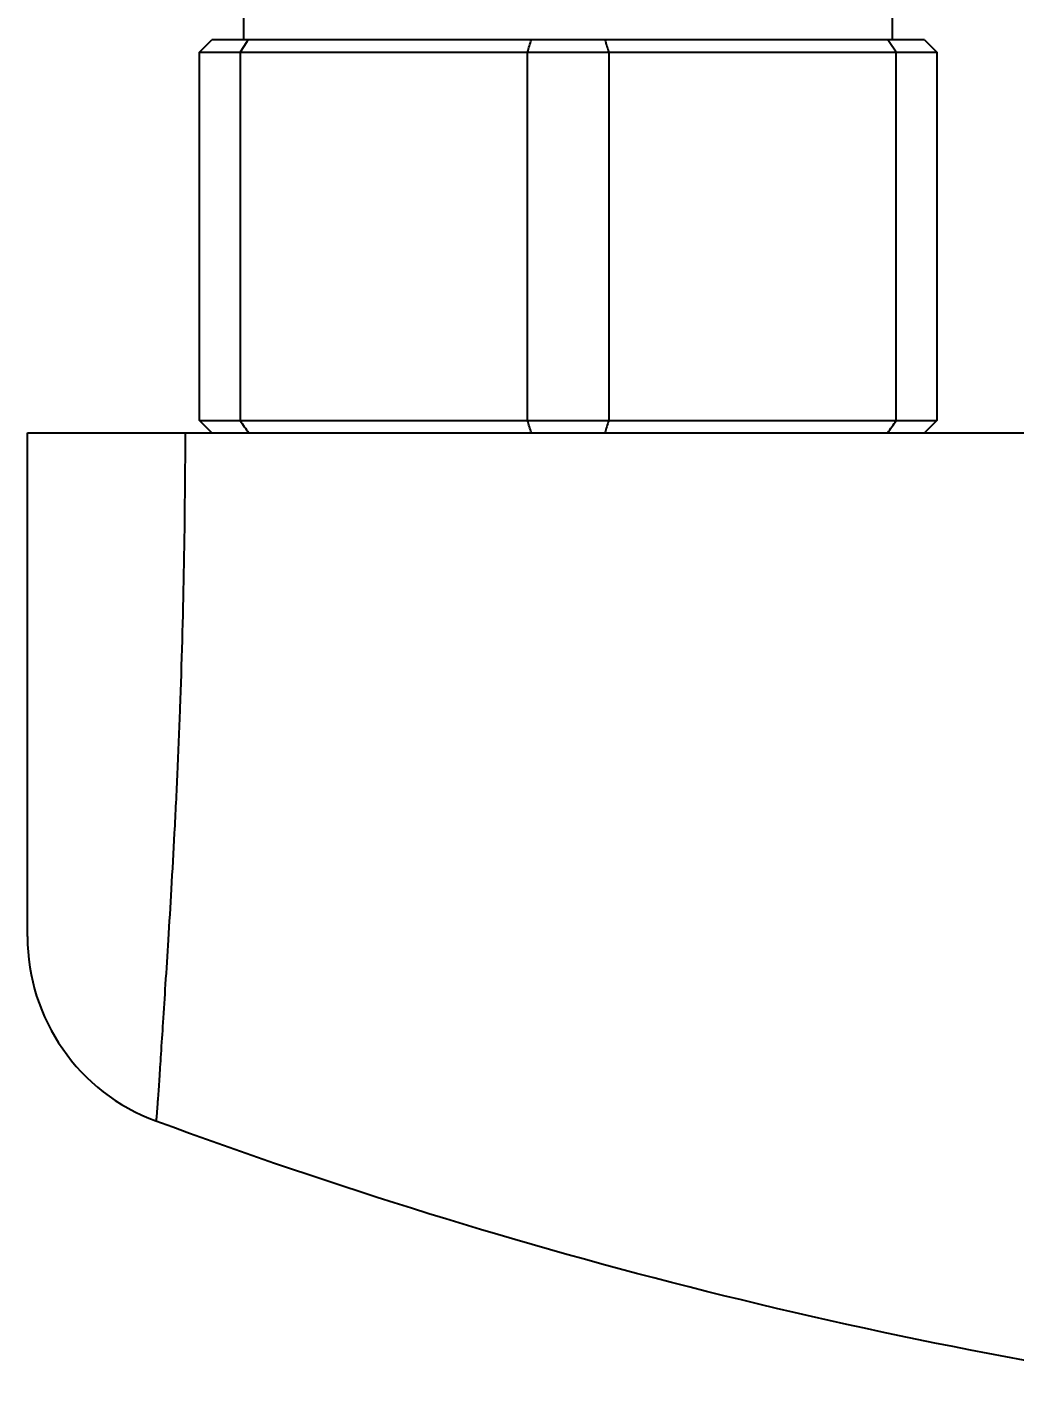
# Model space of a CAD drawing. Header units: millimetres. Extents: x 1122 to 9824, y -1894 to 216.
# Drawn here: x 8889.2 to 8929.4, y 4 to 59.8 of the extents above; entities that cross this region are included whole.
import ezdxf

# ---------------------------------------------------------------- set-up
doc = ezdxf.new("R2010")
doc.units = ezdxf.units.MM
doc.header["$LTSCALE"] = 40
doc.styles.add('DLB3013-CR2S_시공도$0$Daelim Dimension', font='')
doc.styles.get('DLB3013-CR2S_시공도$0$Daelim Dimension').set_extended_font_data('나눔고딕')
doc.dimstyles.new('DLB3013-CR2S_시공도$0$DEFAULT', dxfattribs={"dimscale": 2, "dimtxt": 2, "dimasz": 2, "dimexe": 0, "dimexo": 2, "dimgap": 1, "dimtad": 1, "dimdec": 1, "dimzin": 9, "dimdsep": 46, "dimtxsty": 'DLB3013-CR2S_시공도$0$Daelim Dimension', "dimcen": 0.5, "dimclrd": 252, "dimclre": 252, "dimclrt": 3, "dimadec": 1, "dimazin": 0, "dimtfac": 1, "dimtdec": 1, "dimtix": 1, "dimtmove": 0, "dimatfit": 3, "dimfxl": 1, "dimtolj": 1, "dimtzin": 1, "dimlwd": 9, "dimlwe": 9, "dimarcsym": 0})

# ---------------------------------------------------------------- blocks, each defined once
blk = doc.blocks.new('*D11')
at = {"color": 5, "lineweight": 9, "ltscale": 0.5, "transparency": 16777216}
for p, q in [((8911.232, 62.816), (8911.232, 90.282)), ((9021.232, 62.816), (9021.232, 90.282)), ((8920.232, 88.282), (9012.232, 88.282))]:
    blk.add_line(p, q, dxfattribs=at)
at = {"color": 5, "ltscale": 0.5, "transparency": 16777216}
for points in [[(8920.232, 89.782), (8920.232, 86.782), (8911.232, 88.282)], [(9012.232, 89.782), (9012.232, 86.782), (9021.232, 88.282)]]:
    blk.add_solid(points, dxfattribs=at)
at = {"layer": 'Defpoints', "color": 0, "ltscale": 0.5, "transparency": 16777216}
for p in [(9021.232, 88.282), (8911.232, 58.816), (9021.232, 58.816)]:
    blk.add_point(p, dxfattribs=at)
at = {"color": 7, "ltscale": 0.5, "transparency": 16777216, "insert": (8966.232, 95.69), "char_height": 10, "attachment_point": 5, "style": 'DLB3013-CR2S_시공도$0$Daelim Dimension'}
blk.add_mtext('\\A1;110', dxfattribs=at)

msp = doc.modelspace()

# ---------------------------------------------------------------- linework, layer by layer
at = {"color": 7, "linetype": 'Continuous'}
for p, q in [((8924.432, 59.316), (8924.432, 74.962)), ((8898.032, 59.316), (8898.032, 60.316)), ((8896.232, 58.816), (8896.732, 59.316)), ((8925.732, 59.316), (8896.732, 59.316)), ((8898.165, 59.225), (8897.884, 58.816)), ((8898.228, 59.316), (8898.165, 59.225)), ((8924.299, 59.225), (8924.237, 59.316)), ((8924.58, 58.816), (8924.299, 59.225)), ((8925.732, 59.316), (8926.232, 58.816)), ((8896.232, 43.816), (8896.232, 58.816)), ((8896.232, 58.816), (8926.232, 58.816)), ((8897.884, 58.816), (8897.884, 43.816)), ((8909.58, 43.816), (8909.58, 58.816)), ((8912.884, 58.816), (8912.884, 43.816)), ((8924.58, 43.816), (8924.58, 58.816)), ((8926.232, 58.816), (8926.232, 43.816)), ((8896.732, 43.316), (8896.232, 43.816)), ((8896.232, 43.816), (8926.232, 43.816)), ((8926.232, 43.816), (8925.732, 43.316)), ((8889.232, 22.81), (8889.232, 43.316)), ((8889.232, 43.316), (9043.232, 43.316))]:
    msp.add_line(p, q, dxfattribs=at)
for centre, radius, start, end in [((8728.449, 115.702), 189.854, 342.56461, 342.72271), ((9094.015, 115.702), 189.854, 197.27729, 197.43539), ((9141.161, 210.69), 295.009, 214.44788, 214.56572), ((8728.449, -13.07), 189.854, 17.27729, 17.43539), ((9094.015, -13.07), 189.854, 162.56461, 162.72271), ((8681.304, 210.69), 295.009, 325.43428, 325.55212), ((8897.232, 22.81), 8, 179.9986, 249.6922)]:
    msp.add_arc(centre, radius, start, end, dxfattribs=at)
for points, knots in [([(8895.648, 43.316), (8895.642, 41.417), (8895.604, 37.681), (8895.477, 33.074), (8895.333, 29.545), (8895.212, 27.089), (8895.086, 24.817), (8894.962, 22.763), (8894.847, 20.953), (8894.747, 19.404), (8894.674, 18.278), (8894.624, 17.511), (8894.593, 17.034), (8894.566, 16.62), (8894.542, 16.267), (8894.521, 15.973), (8894.504, 15.737), (8894.491, 15.574), (8894.481, 15.472), (8894.475, 15.414), (8894.469, 15.37), (8894.465, 15.337), (8894.46, 15.319), (8894.458, 15.308), (8894.456, 15.307)], [0, 0, 0, 0, 0.20316, 0.399722, 0.49297, 0.581086, 0.662699, 0.736415, 0.801242, 0.856692, 0.902543, 0.921892, 0.938927, 0.953707, 0.966297, 0.97677, 0.985201, 0.991663, 0.994179, 0.99623, 0.997827, 0.998978, 0.999696, 1, 1, 1, 1]), ([(8939.903, 3.97), (8932.148, 4.994), (8916.754, 7.951), (8901.786, 12.594), (8894.456, 15.307)], [0, 0, 0, 0, 0.500171, 1, 1, 1, 1])]:
    msp.add_open_spline(points, degree=3, knots=knots, dxfattribs=at)

# ---------------------------------------------------------------- dimensions: what is measured, and where the dimension line sits
at = {"color": 5, "ltscale": 0.5}
dim = msp.add_linear_dim(base=(9021.232, 88.282), p1=(8911.232, 58.816), p2=(9021.232, 58.816), dimstyle='DLB3013-CR2S_시공도$0$DEFAULT', override={"dimtxt": 5, "dimasz": 4.5, "dimexe": 1, "dimdec": 0, "dimclrd": 5, "dimclre": 5, "dimclrt": 7}, dxfattribs=at)
dim.commit()
dim.dimension.update_dxf_attribs({"geometry": '*D11', "text_midpoint": (8966.232, 95.69)})

doc.saveas('drawing.dxf')
